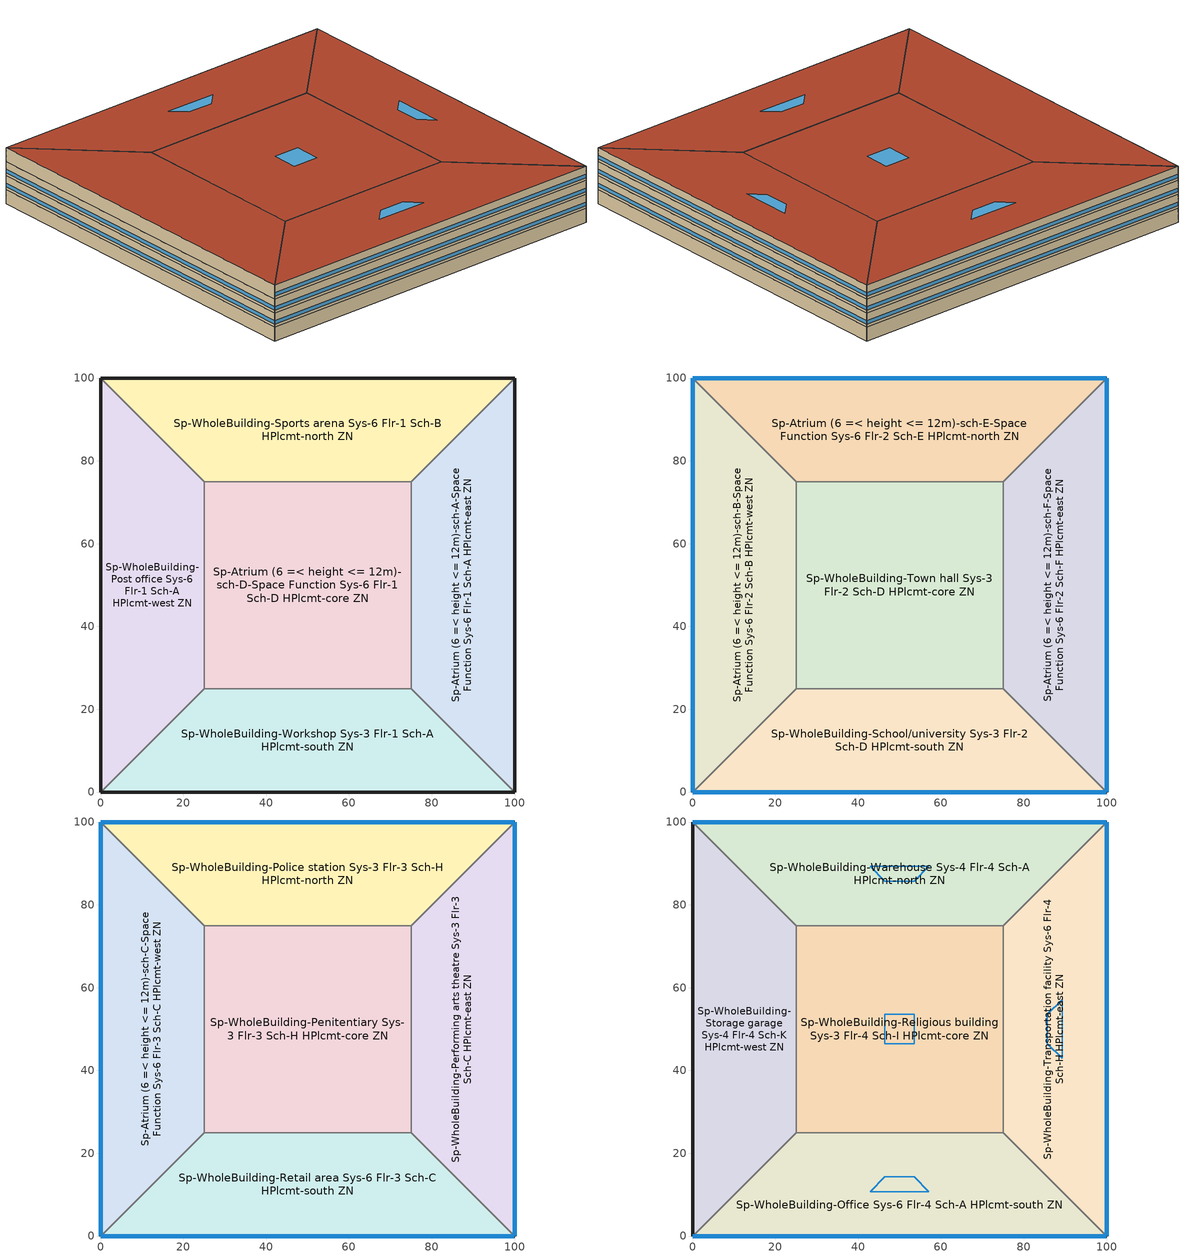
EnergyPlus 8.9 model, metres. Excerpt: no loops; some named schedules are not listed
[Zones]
Sp-Atrium (6 =< height <= 12m)-sch-A-Space Function Sys-6 Flr-1 Sch-A HPlcmt-east ZN
 floor ground (BTAP-Grnd-Floor-Mass:U-0.757): 100,100 100,0 75,25 75,75 z0
 wall ground (BTAP-Grnd-Wall-Mass:U-0.284): 100,0 100,100 z0:3.8
 wall to Sp-WholeBuilding-Workshop Sys-3 Flr-1 Sch-A HPlcmt-south ZN (BTAP-Int-Wall): 75,25 100,0 z0:3.8
 wall to Sp-Atrium (6 =< height <= 12m)-sch-D-Space Function Sys-6 Flr-1 Sch-D HPlcmt-core ZN (BTAP-Int-Wall): 75,75 75,25 z0:3.8
 wall to Sp-WholeBuilding-Sports arena Sys-6 Flr-1 Sch-B HPlcmt-north ZN (BTAP-Int-Wall): 100,100 75,75 z0:3.8
Sp-Atrium (6 =< height <= 12m)-sch-D-Space Function Sys-6 Flr-1 Sch-D HPlcmt-core ZN
 floor ground (BTAP-Grnd-Floor-Mass:U-0.757): 25,25 25,75 75,75 75,25 z0
 wall to Sp-WholeBuilding-Post office Sys-6 Flr-1 Sch-A HPlcmt-west ZN (BTAP-Int-Wall): 25,75 25,25 z0:3.8
 wall to Sp-WholeBuilding-Sports arena Sys-6 Flr-1 Sch-B HPlcmt-north ZN (BTAP-Int-Wall): 75,75 25,75 z0:3.8
 wall to Sp-WholeBuilding-Workshop Sys-3 Flr-1 Sch-A HPlcmt-south ZN (BTAP-Int-Wall): 25,25 75,25 z0:3.8
Sp-WholeBuilding-Post office Sys-6 Flr-1 Sch-A HPlcmt-west ZN
 floor ground (BTAP-Grnd-Floor-Mass:U-0.757): 0,0 0,100 25,75 25,25 z0
 wall ground (BTAP-Grnd-Wall-Mass:U-0.284): 0,100 0,0 z0:3.8
 wall to Sp-WholeBuilding-Sports arena Sys-6 Flr-1 Sch-B HPlcmt-north ZN (BTAP-Int-Wall): 25,75 0,100 z0:3.8
 wall to Sp-WholeBuilding-Workshop Sys-3 Flr-1 Sch-A HPlcmt-south ZN (BTAP-Int-Wall): 0,0 25,25 z0:3.8
Sp-WholeBuilding-Sports arena Sys-6 Flr-1 Sch-B HPlcmt-north ZN
 floor ground (BTAP-Grnd-Floor-Mass:U-0.757): 0,100 100,100 75,75 25,75 z0
 wall ground (BTAP-Grnd-Wall-Mass:U-0.284): 100,100 0,100 z0:3.8
Sp-WholeBuilding-Workshop Sys-3 Flr-1 Sch-A HPlcmt-south ZN
 floor ground (BTAP-Grnd-Floor-Mass:U-0.757): 100,0 0,0 25,25 75,25 z0
 wall ground (BTAP-Grnd-Wall-Mass:U-0.284): 0,0 100,0 z0:3.8
Sp-Atrium (6 =< height <= 12m)-sch-B-Space Function Sys-6 Flr-2 Sch-B HPlcmt-west ZN
 floor to Sp-WholeBuilding-Post office Sys-6 Flr-1 Sch-A HPlcmt-west ZN (BTAP-Int-Floor): 0,0 0,100 25,75 25,25 z3.8
 wall outside (BTAP-Ext-Wall-Mass:U-0.21): 0,100 0,0 z3.8:7.6
 wall to Sp-Atrium (6 =< height <= 12m)-sch-E-Space Function Sys-6 Flr-2 Sch-E HPlcmt-north ZN (BTAP-Int-Wall): 25,75 0,100 z3.8:7.6
 wall to Sp-WholeBuilding-Town hall Sys-3 Flr-2 Sch-D HPlcmt-core ZN (BTAP-Int-Wall): 25,25 25,75 z3.8:7.6
 wall to Sp-WholeBuilding-School/university Sys-3 Flr-2 Sch-D HPlcmt-south ZN (BTAP-Int-Wall): 0,0 25,25 z3.8:7.6
 window (BTAP-Ext-FixedWindow:U=0.190 SHGC=0.600): 0,99.97 0,0.03 z4.56:5.51
Sp-Atrium (6 =< height <= 12m)-sch-E-Space Function Sys-6 Flr-2 Sch-E HPlcmt-north ZN
 floor to Sp-WholeBuilding-Sports arena Sys-6 Flr-1 Sch-B HPlcmt-north ZN (BTAP-Int-Floor): 0,100 100,100 75,75 25,75 z3.8
 wall outside (BTAP-Ext-Wall-Mass:U-0.21): 100,100 0,100 z3.8:7.6
 wall to Sp-Atrium (6 =< height <= 12m)-sch-F-Space Function Sys-6 Flr-2 Sch-F HPlcmt-east ZN (BTAP-Int-Wall): 75,75 100,100 z3.8:7.6
 wall to Sp-WholeBuilding-Town hall Sys-3 Flr-2 Sch-D HPlcmt-core ZN (BTAP-Int-Wall): 25,75 75,75 z3.8:7.6
 window (BTAP-Ext-FixedWindow:U=0.190 SHGC=0.600): 99.97,100 0.03,100 z4.56:5.51
Sp-Atrium (6 =< height <= 12m)-sch-F-Space Function Sys-6 Flr-2 Sch-F HPlcmt-east ZN
 floor to Sp-Atrium (6 =< height <= 12m)-sch-A-Space Function Sys-6 Flr-1 Sch-A HPlcmt-east ZN (BTAP-Int-Floor): 100,100 100,0 75,25 75,75 z3.8
 wall outside (BTAP-Ext-Wall-Mass:U-0.21): 100,0 100,100 z3.8:7.6
 wall to Sp-WholeBuilding-School/university Sys-3 Flr-2 Sch-D HPlcmt-south ZN (BTAP-Int-Wall): 75,25 100,0 z3.8:7.6
 wall to Sp-WholeBuilding-Town hall Sys-3 Flr-2 Sch-D HPlcmt-core ZN (BTAP-Int-Wall): 75,75 75,25 z3.8:7.6
 window (BTAP-Ext-FixedWindow:U=0.190 SHGC=0.600): 100,0.03 100,99.97 z4.56:5.51
Sp-WholeBuilding-School/university Sys-3 Flr-2 Sch-D HPlcmt-south ZN
 floor to Sp-WholeBuilding-Workshop Sys-3 Flr-1 Sch-A HPlcmt-south ZN (BTAP-Int-Floor): 100,0 0,0 25,25 75,25 z3.8
 wall outside (BTAP-Ext-Wall-Mass:U-0.21): 0,0 100,0 z3.8:7.6
 wall to Sp-WholeBuilding-Town hall Sys-3 Flr-2 Sch-D HPlcmt-core ZN (BTAP-Int-Wall): 75,25 25,25 z3.8:7.6
 window (BTAP-Ext-FixedWindow:U=0.190 SHGC=0.600): 0.03,0 99.97,0 z4.56:5.51
Sp-WholeBuilding-Town hall Sys-3 Flr-2 Sch-D HPlcmt-core ZN
 floor to Sp-Atrium (6 =< height <= 12m)-sch-D-Space Function Sys-6 Flr-1 Sch-D HPlcmt-core ZN (BTAP-Int-Floor): 25,25 25,75 75,75 75,25 z3.8
Sp-Atrium (6 =< height <= 12m)-sch-C-Space Function Sys-6 Flr-3 Sch-C HPlcmt-west ZN
 floor to Sp-Atrium (6 =< height <= 12m)-sch-B-Space Function Sys-6 Flr-2 Sch-B HPlcmt-west ZN (BTAP-Int-Floor): 0,0 0,100 25,75 25,25 z7.6
 wall outside (BTAP-Ext-Wall-Mass:U-0.21): 0,100 0,0 z7.6:11.4
 wall to Sp-WholeBuilding-Police station Sys-3 Flr-3 Sch-H HPlcmt-north ZN (BTAP-Int-Wall): 25,75 0,100 z7.6:11.4
 wall to Sp-WholeBuilding-Penitentiary Sys-3 Flr-3 Sch-H HPlcmt-core ZN (BTAP-Int-Wall): 25,25 25,75 z7.6:11.4
 wall to Sp-WholeBuilding-Retail area Sys-6 Flr-3 Sch-C HPlcmt-south ZN (BTAP-Int-Wall): 0,0 25,25 z7.6:11.4
 window (BTAP-Ext-FixedWindow:U=0.190 SHGC=0.600): 0,99.97 0,0.03 z8.36:9.31
Sp-WholeBuilding-Penitentiary Sys-3 Flr-3 Sch-H HPlcmt-core ZN
 floor to Sp-WholeBuilding-Town hall Sys-3 Flr-2 Sch-D HPlcmt-core ZN (BTAP-Int-Floor): 25,25 25,75 75,75 75,25 z7.6
 wall to Sp-WholeBuilding-Police station Sys-3 Flr-3 Sch-H HPlcmt-north ZN (BTAP-Int-Wall): 75,75 25,75 z7.6:11.4
 wall to Sp-WholeBuilding-Performing arts theatre Sys-3 Flr-3 Sch-C HPlcmt-east ZN (BTAP-Int-Wall): 75,25 75,75 z7.6:11.4
 wall to Sp-WholeBuilding-Retail area Sys-6 Flr-3 Sch-C HPlcmt-south ZN (BTAP-Int-Wall): 25,25 75,25 z7.6:11.4
Sp-WholeBuilding-Performing arts theatre Sys-3 Flr-3 Sch-C HPlcmt-east ZN
 floor to Sp-Atrium (6 =< height <= 12m)-sch-F-Space Function Sys-6 Flr-2 Sch-F HPlcmt-east ZN (BTAP-Int-Floor): 100,100 100,0 75,25 75,75 z7.6
 wall outside (BTAP-Ext-Wall-Mass:U-0.21): 100,0 100,100 z7.6:11.4
 wall to Sp-WholeBuilding-Retail area Sys-6 Flr-3 Sch-C HPlcmt-south ZN (BTAP-Int-Wall): 75,25 100,0 z7.6:11.4
 wall to Sp-WholeBuilding-Police station Sys-3 Flr-3 Sch-H HPlcmt-north ZN (BTAP-Int-Wall): 100,100 75,75 z7.6:11.4
 window (BTAP-Ext-FixedWindow:U=0.190 SHGC=0.600): 100,0.03 100,99.97 z8.36:9.31
Sp-WholeBuilding-Police station Sys-3 Flr-3 Sch-H HPlcmt-north ZN
 floor to Sp-Atrium (6 =< height <= 12m)-sch-E-Space Function Sys-6 Flr-2 Sch-E HPlcmt-north ZN (BTAP-Int-Floor): 0,100 100,100 75,75 25,75 z7.6
 wall outside (BTAP-Ext-Wall-Mass:U-0.21): 100,100 0,100 z7.6:11.4
 window (BTAP-Ext-FixedWindow:U=0.190 SHGC=0.600): 99.97,100 0.03,100 z8.36:9.31
Sp-WholeBuilding-Retail area Sys-6 Flr-3 Sch-C HPlcmt-south ZN
 floor to Sp-WholeBuilding-School/university Sys-3 Flr-2 Sch-D HPlcmt-south ZN (BTAP-Int-Floor): 100,0 0,0 25,25 75,25 z7.6
 wall outside (BTAP-Ext-Wall-Mass:U-0.21): 0,0 100,0 z7.6:11.4
 window (BTAP-Ext-FixedWindow:U=0.190 SHGC=0.600): 0.03,0 99.97,0 z8.36:9.31
Sp-WholeBuilding-Office Sys-6 Flr-4 Sch-A HPlcmt-south ZN
 floor to Sp-WholeBuilding-Retail area Sys-6 Flr-3 Sch-C HPlcmt-south ZN (BTAP-Int-Floor): 100,0 0,0 25,25 75,25 z11.4
 wall outside (BTAP-Ext-Wall-Mass:U-0.21): 0,0 100,0 z11.4:15.2
 wall to Sp-WholeBuilding-Storage garage Sys-4 Flr-4 Sch-K HPlcmt-west ZN (BTAP-Int-Wall): 25,25 0,0 z11.4:15.2
 wall to Sp-WholeBuilding-Religious building Sys-3 Flr-4 Sch-I HPlcmt-core ZN (BTAP-Int-Wall): 75,25 25,25 z11.4:15.2
 wall to Sp-WholeBuilding-Transportation facility Sys-6 Flr-4 Sch-H HPlcmt-east ZN (BTAP-Int-Wall): 100,0 75,25 z11.4:15.2
 window (BTAP-Ext-FixedWindow:U=0.190 SHGC=0.600): 0.03,0 99.97,0 z12.16:13.11
 roof outside (BTAP-Ext-Roof-Metal:U-0.138): 75,25 25,25 0,0 100,0 z15.2
 skylight (BTAP-Ext-Skylights:U=0.190 SHGC=0.600): 53.54,14.27 46.46,14.27 42.93,10.73 57.07,10.73 z15.2
Sp-WholeBuilding-Religious building Sys-3 Flr-4 Sch-I HPlcmt-core ZN
 floor to Sp-WholeBuilding-Penitentiary Sys-3 Flr-3 Sch-H HPlcmt-core ZN (BTAP-Int-Floor): 25,25 25,75 75,75 75,25 z11.4
 wall to Sp-WholeBuilding-Storage garage Sys-4 Flr-4 Sch-K HPlcmt-west ZN (BTAP-Int-Wall): 25,75 25,25 z11.4:15.2
 wall to Sp-WholeBuilding-Warehouse Sys-4 Flr-4 Sch-A HPlcmt-north ZN (BTAP-Int-Wall): 75,75 25,75 z11.4:15.2
 wall to Sp-WholeBuilding-Transportation facility Sys-6 Flr-4 Sch-H HPlcmt-east ZN (BTAP-Int-Wall): 75,25 75,75 z11.4:15.2
 roof outside (BTAP-Ext-Roof-Metal:U-0.138): 75,25 75,75 25,75 25,25 z15.2
 skylight (BTAP-Ext-Skylights:U=0.190 SHGC=0.600): 53.54,46.46 53.54,53.54 46.46,53.54 46.46,46.46 z15.2
Sp-WholeBuilding-Storage garage Sys-4 Flr-4 Sch-K HPlcmt-west ZN
 floor to Sp-Atrium (6 =< height <= 12m)-sch-C-Space Function Sys-6 Flr-3 Sch-C HPlcmt-west ZN (BTAP-Int-Floor): 0,0 0,100 25,75 25,25 z11.4
 wall outside (BTAP-Ext-Wall-Mass:U-0.21): 0,100 0,0 z11.4:15.2
 wall to Sp-WholeBuilding-Warehouse Sys-4 Flr-4 Sch-A HPlcmt-north ZN (BTAP-Int-Wall): 25,75 0,100 z11.4:15.2
 roof outside (BTAP-Ext-Roof-Metal:U-0.138): 25,25 25,75 0,100 0,0 z15.2
Sp-WholeBuilding-Transportation facility Sys-6 Flr-4 Sch-H HPlcmt-east ZN
 floor to Sp-WholeBuilding-Performing arts theatre Sys-3 Flr-3 Sch-C HPlcmt-east ZN (BTAP-Int-Floor): 100,100 100,0 75,25 75,75 z11.4
 wall outside (BTAP-Ext-Wall-Mass:U-0.21): 100,0 100,100 z11.4:15.2
 wall to Sp-WholeBuilding-Warehouse Sys-4 Flr-4 Sch-A HPlcmt-north ZN (BTAP-Int-Wall): 100,100 75,75 z11.4:15.2
 window (BTAP-Ext-FixedWindow:U=0.190 SHGC=0.600): 100,0.03 100,99.97 z12.16:13.11
 roof outside (BTAP-Ext-Roof-Metal:U-0.138): 75,75 75,25 100,0 100,100 z15.2
 skylight (BTAP-Ext-Skylights:U=0.190 SHGC=0.600): 85.73,53.54 85.73,46.46 89.27,42.93 89.27,57.07 z15.2
Sp-WholeBuilding-Warehouse Sys-4 Flr-4 Sch-A HPlcmt-north ZN
 floor to Sp-WholeBuilding-Police station Sys-3 Flr-3 Sch-H HPlcmt-north ZN (BTAP-Int-Floor): 0,100 100,100 75,75 25,75 z11.4
 wall outside (BTAP-Ext-Wall-Mass:U-0.21): 100,100 0,100 z11.4:15.2
 window (BTAP-Ext-FixedWindow:U=0.190 SHGC=0.600): 99.97,100 0.03,100 z12.16:13.11
 roof outside (BTAP-Ext-Roof-Metal:U-0.138): 25,75 75,75 100,100 0,100 z15.2
 skylight (BTAP-Ext-Skylights:U=0.190 SHGC=0.600): 46.46,85.73 53.54,85.73 57.07,89.27 42.93,89.27 z15.2
[Building]
Building 1
[Site:Location]
Fort McMurray AP_AB_CAN: Latitude {deg}=56.653; Longitude {deg}=-111.223; Time Zone {hr}=-7; Elevation {m}=369.1
[Site:GroundTemperature:BuildingSurface]
19.527, 19.502, 19.536, 19.598, 20.002, 21.64, 22.225, 22.375, 21.449, 20.121, 19.802, 19.633
[Site:WaterMainsTemperature]
Calculation Method=Correlation; Annual Average Outdoor Air Temperature {C}=1.875; Maximum Difference In Monthly Average Outdoor Air Temperatures {deltaC}=34.4
[SizingPeriod:DesignDay] Day of Month=21; Dry-Bulb Temperature Range Modifier Type=DefaultMultipliers; Humidity Condition Type=Wetbulb; Barometric Pressure {Pa}=96969; Rain Indicator=No; Snow Indicator=No; Daylight Saving Time Indicator=No
Name | Month | Day Type | Maximum Dry-Bulb Temperature {C} | Daily Dry-Bulb Temperature Range {deltaC} | Wetbulb or DewPoint at Maximum Dry-Bulb {C} | Wind Speed {m/s} | Wind Direction {deg} | Solar Model Indicator | ASHRAE Clear Sky Optical Depth for Beam Irradiance (taub) | ASHRAE Clear Sky Optical Depth for Diffuse Irradiance (taud) | Sky Clearness
Fort McMurray AP Ann Clg .4% Condns DB=>MWB | 7 | SummerDesignDay | 28.9 | 12.4 | 17.8 | 3.7 | 250 | ASHRAETau | 0.377 | 2.403
Fort McMurray AP Ann Htg 99.6% Condns DB | 1 | WinterDesignDay | -36.2 | 0 | -36.2 | 1 | 90 | ASHRAEClearSky |  |  | 0
[Material] Thermal Absorptance=0.9
Name | Roughness | Thickness {m} | Conductivity {W/m-K} | Density {kg/m3} | Specific Heat {J/kg-K} | Solar Absorptance | Visible Absorptance
1/2IN Gypsum 1 | Smooth | 0.0127 | 0.16 | 784.9 | 830 | 0.4 | 0.4
100mm Normalweight concrete floor 1 | MediumSmooth | 0.1016 | 2.31 | 2322 | 832 | 0.7 | 0.7
1IN Stucco 1 | Smooth | 0.0253 | 0.6918 | 1858 | 837 | 0.7 | 0.92
6 in. Normalweight Concrete Floor 1; 6 in. Normalweight Concrete Floor 2 | MediumRough | 0.1524 | 2.31 | 2322 | 832 | 0.7 | 0.7
8IN CONCRETE HW RefBldg 1 | Rough | 0.2032 | 1.311 | 2240 | 836.8 | 0.7 | 0.7
G01 13mm gypsum board 1 | Smooth | 0.0127 | 0.16 | 800 | 1090 | 0.7 | 0.5
Metal Roof Surface 1 | Smooth | 0.0008 | 45.28 | 7824 | 500 | 0.7 | 0.7
[Material:NoMass] Roughness=Smooth; Thermal Absorptance=0.9; Solar Absorptance=0.7
Name | Thermal Resistance {m2-K/W} | Visible Absorptance
Typical Carpet Pad | 0.21648 | 0.8
Typical Carpet Pad 2 | 1.25503 | 0.8
Typical Carpet Pad 3 | 3.45515 | 0.8
Typical Insulation 2 | 4.49096 | 0.7
Typical Insulation 3 | 7.24636 | 0.7
[WindowMaterial:SimpleGlazingSystem]
SimpleGlazing:U=0.190 SHGC=0.600: U-Factor {W/m2-K}=1.9; Solar Heat Gain Coefficient=0.6; Visible Transmittance=0.21
[Construction]
BTAP-Ext-FixedWindow:U=0.190 SHGC=0.600; BTAP-Ext-Skylights:U=0.190 SHGC=0.600: SimpleGlazing:U=0.190 SHGC=0.600
BTAP-Ext-Roof-Metal:U-0.138: Metal Roof Surface 1, Typical Insulation 3
BTAP-Ext-Wall-Mass:U-0.21: 1IN Stucco 1, 8IN CONCRETE HW RefBldg 1, Typical Insulation 2, 1/2IN Gypsum 1
BTAP-Grnd-Floor-Mass:U-0.757: 6 in. Normalweight Concrete Floor 1, Typical Carpet Pad 2
BTAP-Grnd-Wall-Mass:U-0.284: 6 in. Normalweight Concrete Floor 2, Typical Carpet Pad 3
BTAP-Int-Floor: 100mm Normalweight concrete floor 1, Typical Carpet Pad
BTAP-Int-Wall: G01 13mm gypsum board 1, G01 13mm gypsum board 1
[Zone]
Sp-Atrium (6 =< height <= 12m)-sch-A-Space Function Sys-6 Flr-1 Sch-A HPlcmt-east ZN; Sp-Atrium (6 =< height <= 12m)-sch-B-Space Function Sys-6 Flr-2 Sch-B HPlcmt-west ZN; Sp-Atrium (6 =< height <= 12m)-sch-C-Space Function Sys-6 Flr-3 Sch-C HPlcmt-west ZN; Sp-Atrium (6 =< height <= 12m)-sch-D-Space Function Sys-6 Flr-1 Sch-D HPlcmt-core ZN; Sp-Atrium (6 =< height <= 12m)-sch-E-Space Function Sys-6 Flr-2 Sch-E HPlcmt-north ZN; Sp-Atrium (6 =< height <= 12m)-sch-F-Space Function Sys-6 Flr-2 Sch-F HPlcmt-east ZN; Sp-WholeBuilding-Office Sys-6 Flr-4 Sch-A HPlcmt-south ZN; Sp-WholeBuilding-Penitentiary Sys-3 Flr-3 Sch-H HPlcmt-core ZN; Sp-WholeBuilding-Performing arts theatre Sys-3 Flr-3 Sch-C HPlcmt-east ZN; Sp-WholeBuilding-Police station Sys-3 Flr-3 Sch-H HPlcmt-north ZN; Sp-WholeBuilding-Post office Sys-6 Flr-1 Sch-A HPlcmt-west ZN; Sp-WholeBuilding-Religious building Sys-3 Flr-4 Sch-I HPlcmt-core ZN; Sp-WholeBuilding-Retail area Sys-6 Flr-3 Sch-C HPlcmt-south ZN; Sp-WholeBuilding-School/university Sys-3 Flr-2 Sch-D HPlcmt-south ZN; Sp-WholeBuilding-Sports arena Sys-6 Flr-1 Sch-B HPlcmt-north ZN; Sp-WholeBuilding-Storage garage Sys-4 Flr-4 Sch-K HPlcmt-west ZN; Sp-WholeBuilding-Town hall Sys-3 Flr-2 Sch-D HPlcmt-core ZN; Sp-WholeBuilding-Transportation facility Sys-6 Flr-4 Sch-H HPlcmt-east ZN; Sp-WholeBuilding-Warehouse Sys-4 Flr-4 Sch-A HPlcmt-north ZN; Sp-WholeBuilding-Workshop Sys-3 Flr-1 Sch-A HPlcmt-south ZN
[ZoneInfiltration:DesignFlowRate] Schedule=Always On Discrete; Design Flow Rate Calculation Method=Flow/ExteriorArea; Flow per Exterior Surface Area {m3/s-m2}=0.00025; Constant Term Coefficient=0; Temperature Term Coefficient=0; Velocity Term Coefficient=0.224; Velocity Squared Term Coefficient=0
Name | Zone or ZoneList
Atrium (6 =< height <= 12m)-sch-B-Space Function Infiltration | Sp-Atrium (6 =< height <= 12m)-sch-B-Space Function Sys-6 Flr-2 Sch-B HPlcmt-west ZN
Atrium (6 =< height <= 12m)-sch-C-Space Function Infiltration | Sp-Atrium (6 =< height <= 12m)-sch-C-Space Function Sys-6 Flr-3 Sch-C HPlcmt-west ZN
Atrium (6 =< height <= 12m)-sch-E-Space Function Infiltration | Sp-Atrium (6 =< height <= 12m)-sch-E-Space Function Sys-6 Flr-2 Sch-E HPlcmt-north ZN
Atrium (6 =< height <= 12m)-sch-F-Space Function Infiltration | Sp-Atrium (6 =< height <= 12m)-sch-F-Space Function Sys-6 Flr-2 Sch-F HPlcmt-east ZN
WholeBuilding-Office Infiltration | Sp-WholeBuilding-Office Sys-6 Flr-4 Sch-A HPlcmt-south ZN
WholeBuilding-Performing arts theatre Infiltration | Sp-WholeBuilding-Performing arts theatre Sys-3 Flr-3 Sch-C HPlcmt-east ZN
WholeBuilding-Police station Infiltration | Sp-WholeBuilding-Police station Sys-3 Flr-3 Sch-H HPlcmt-north ZN
WholeBuilding-Religious building Infiltration | Sp-WholeBuilding-Religious building Sys-3 Flr-4 Sch-I HPlcmt-core ZN
WholeBuilding-Retail area Infiltration | Sp-WholeBuilding-Retail area Sys-6 Flr-3 Sch-C HPlcmt-south ZN
WholeBuilding-School/university Infiltration | Sp-WholeBuilding-School/university Sys-3 Flr-2 Sch-D HPlcmt-south ZN
WholeBuilding-Storage garage Infiltration | Sp-WholeBuilding-Storage garage Sys-4 Flr-4 Sch-K HPlcmt-west ZN
WholeBuilding-Transportation facility Infiltration | Sp-WholeBuilding-Transportation facility Sys-6 Flr-4 Sch-H HPlcmt-east ZN
WholeBuilding-Warehouse Infiltration | Sp-WholeBuilding-Warehouse Sys-4 Flr-4 Sch-A HPlcmt-north ZN
[AvailabilityManager:NightCycle] Applicability Schedule=Always On Discrete; Control Type=CycleOnAny; Thermostat Tolerance {deltaC}=1; Cycling Run Time Control Type=FixedRunTime; Cycling Run Time {s}=3600
Name | Fan Schedule
Availability Manager Night Cycle 1 | Sys_3_PSZ Sp-WholeBuilding-Penitentiary Sys-3 Flr-3 Sch-H HPlcmt-core ZN Occ Sch
Availability Manager Night Cycle 2 | Sys_3_PSZ Sp-WholeBuilding-Performing arts theatre Sys-3 Flr-3 Sch-C HPlcmt-east ZN Occ Sch
Availability Manager Night Cycle 3 | Sys_3_PSZ Sp-WholeBuilding-Police station Sys-3 Flr-3 Sch-H HPlcmt-north ZN Occ Sch
Availability Manager Night Cycle 4 | Sys_3_PSZ Sp-WholeBuilding-Religious building Sys-3 Flr-4 Sch-I HPlcmt-core ZN Occ Sch
Availability Manager Night Cycle 5 | Sys_3_PSZ Sp-WholeBuilding-School/university Sys-3 Flr-2 Sch-D HPlcmt-south ZN Occ Sch
Availability Manager Night Cycle 6 | Sys_3_PSZ Sp-WholeBuilding-Town hall Sys-3 Flr-2 Sch-D HPlcmt-core ZN Occ Sch
Availability Manager Night Cycle 7 | Sys_3_PSZ Sp-WholeBuilding-Workshop Sys-3 Flr-1 Sch-A HPlcmt-south ZN Occ Sch
Availability Manager Night Cycle 8 | Sys_4_PSZ_Sp-WholeBuilding-Storage garage Sys-4 Flr-4 Sch-K HPlcmt-west ZN Occ Sch
Availability Manager Night Cycle 9 | Sys_4_PSZ_Sp-WholeBuilding-Warehouse Sys-4 Flr-4 Sch-A HPlcmt-north ZN Occ Sch
Availability Manager Night Cycle 10 | Sys_6_VAV with Reheat Occ Sch
Availability Manager Night Cycle 11 | Sys_6_VAV with Reheat 1 Occ Sch
Availability Manager Night Cycle 12 | Sys_6_VAV with Reheat 2 Occ Sch
Availability Manager Night Cycle 13 | Sys_6_VAV with Reheat 3 Occ Sch
[AvailabilityManager:Scheduled] Schedule=Always On Discrete
Air Loop HVAC Outdoor Air System 6 Availability Manager; Air Loop HVAC Outdoor Air System 4 Availability Manager; Air Loop HVAC Outdoor Air System 5 Availability Manager; Air Loop HVAC Outdoor Air System 7 Availability Manager; Air Loop HVAC Outdoor Air System 2 Availability Manager; Air Loop HVAC Outdoor Air System 3 Availability Manager; Air Loop HVAC Outdoor Air System 1 Availability Manager; Air Loop HVAC Outdoor Air System 9 Availability Manager; Air Loop HVAC Outdoor Air System 8 Availability Manager; Air Loop HVAC Outdoor Air System 10 Availability Manager; Air Loop HVAC Outdoor Air System 11 Availability Manager; Air Loop HVAC Outdoor Air System 12 Availability Manager; Air Loop HVAC Outdoor Air System 13 Availability Manager
[Schedule:Day:Interval]
Sys_6_VAV with Reheat Occ Sch Sunday: No, 19:00, 0, 21:00, 1, 24:00, 0
Sys_6_VAV with Reheat Occ Sch Monday; Sys_6_VAV with Reheat Occ Sch Tuesday; Sys_6_VAV with Reheat Occ Sch Wednesday; Sys_6_VAV with Reheat Occ Sch Thursday; Sys_6_VAV with Reheat Occ Sch Friday: No, 08:00, 0, 23:00, 1, 24:00, 0
Sys_6_VAV with Reheat Occ Sch Saturday: No, 12:00, 0, 14:00, 1, 18:00, 0, 24:00, 1
Sys_6_VAV with Reheat Occ Sch Default; Sys_6_VAV with Reheat Occ Sch Summer Design Day; Sys_6_VAV with Reheat Occ Sch Winter Design Day; Sys_6_VAV with Reheat 1 Occ Sch Monday; Sys_6_VAV with Reheat 1 Occ Sch Tuesday; Sys_6_VAV with Reheat 1 Occ Sch Wednesday; Sys_6_VAV with Reheat 1 Occ Sch Thursday; Sys_6_VAV with Reheat 1 Occ Sch Friday; Sys_6_VAV with Reheat 1 Occ Sch Default; Sys_6_VAV with Reheat 1 Occ Sch Summer Design Day; Sys_6_VAV with Reheat 1 Occ Sch Winter Design Day; Sys_3_PSZ Sp-WholeBuilding-Penitentiary Sys-3 Flr-3 Sch-H HPlcmt-core ZN Occ Sch Sunday; Sys_3_PSZ Sp-WholeBuilding-Penitentiary Sys-3 Flr-3 Sch-H HPlcmt-core ZN Occ Sch Monday; Sys_3_PSZ Sp-WholeBuilding-Penitentiary Sys-3 Flr-3 Sch-H HPlcmt-core ZN Occ Sch Tuesday; Sys_3_PSZ Sp-WholeBuilding-Penitentiary Sys-3 Flr-3 Sch-H HPlcmt-core ZN Occ Sch Wednesday; Sys_3_PSZ Sp-WholeBuilding-Penitentiary Sys-3 Flr-3 Sch-H HPlcmt-core ZN Occ Sch Thursday; Sys_3_PSZ Sp-WholeBuilding-Penitentiary Sys-3 Flr-3 Sch-H HPlcmt-core ZN Occ Sch Friday; Sys_3_PSZ Sp-WholeBuilding-Penitentiary Sys-3 Flr-3 Sch-H HPlcmt-core ZN Occ Sch Saturday; Sys_3_PSZ Sp-WholeBuilding-Penitentiary Sys-3 Flr-3 Sch-H HPlcmt-core ZN Occ Sch Default; Sys_3_PSZ Sp-WholeBuilding-Penitentiary Sys-3 Flr-3 Sch-H HPlcmt-core ZN Occ Sch Summer Design Day; Sys_3_PSZ Sp-WholeBuilding-Penitentiary Sys-3 Flr-3 Sch-H HPlcmt-core ZN Occ Sch Winter Design Day; Sys_3_PSZ Sp-WholeBuilding-Performing arts theatre Sys-3 Flr-3 Sch-C HPlcmt-east ZN Occ Sch Default; Sys_3_PSZ Sp-WholeBuilding-Performing arts theatre Sys-3 Flr-3 Sch-C HPlcmt-east ZN Occ Sch Summer Design Day; Sys_3_PSZ Sp-WholeBuilding-Performing arts theatre Sys-3 Flr-3 Sch-C HPlcmt-east ZN Occ Sch Winter Design Day; Sys_3_PSZ Sp-WholeBuilding-Police station Sys-3 Flr-3 Sch-H HPlcmt-north ZN Occ Sch Sunday; Sys_3_PSZ Sp-WholeBuilding-Police station Sys-3 Flr-3 Sch-H HPlcmt-north ZN Occ Sch Monday; Sys_3_PSZ Sp-WholeBuilding-Police station Sys-3 Flr-3 Sch-H HPlcmt-north ZN Occ Sch Tuesday; Sys_3_PSZ Sp-WholeBuilding-Police station Sys-3 Flr-3 Sch-H HPlcmt-north ZN Occ Sch Wednesday; Sys_3_PSZ Sp-WholeBuilding-Police station Sys-3 Flr-3 Sch-H HPlcmt-north ZN Occ Sch Thursday; Sys_3_PSZ Sp-WholeBuilding-Police station Sys-3 Flr-3 Sch-H HPlcmt-north ZN Occ Sch Friday; Sys_3_PSZ Sp-WholeBuilding-Police station Sys-3 Flr-3 Sch-H HPlcmt-north ZN Occ Sch Saturday; Sys_3_PSZ Sp-WholeBuilding-Police station Sys-3 Flr-3 Sch-H HPlcmt-north ZN Occ Sch Default; Sys_3_PSZ Sp-WholeBuilding-Police station Sys-3 Flr-3 Sch-H HPlcmt-north ZN Occ Sch Summer Design Day; Sys_3_PSZ Sp-WholeBuilding-Police station Sys-3 Flr-3 Sch-H HPlcmt-north ZN Occ Sch Winter Design Day; Sys_3_PSZ Sp-WholeBuilding-Religious building Sys-3 Flr-4 Sch-I HPlcmt-core ZN Occ Sch Default; Sys_3_PSZ Sp-WholeBuilding-Religious building Sys-3 Flr-4 Sch-I HPlcmt-core ZN Occ Sch Summer Design Day; Sys_3_PSZ Sp-WholeBuilding-Religious building Sys-3 Flr-4 Sch-I HPlcmt-core ZN Occ Sch Winter Design Day; Sys_3_PSZ Sp-WholeBuilding-School/university Sys-3 Flr-2 Sch-D HPlcmt-south ZN Occ Sch Default; Sys_3_PSZ Sp-WholeBuilding-School/university Sys-3 Flr-2 Sch-D HPlcmt-south ZN Occ Sch Summer Design Day; Sys_3_PSZ Sp-WholeBuilding-School/university Sys-3 Flr-2 Sch-D HPlcmt-south ZN Occ Sch Winter Design Day; Sys_4_PSZ_Sp-WholeBuilding-Storage garage Sys-4 Flr-4 Sch-K HPlcmt-west ZN Occ Sch Default; Sys_4_PSZ_Sp-WholeBuilding-Storage garage Sys-4 Flr-4 Sch-K HPlcmt-west ZN Occ Sch Summer Design Day; Sys_4_PSZ_Sp-WholeBuilding-Storage garage Sys-4 Flr-4 Sch-K HPlcmt-west ZN Occ Sch Winter Design Day; Sys_3_PSZ Sp-WholeBuilding-Town hall Sys-3 Flr-2 Sch-D HPlcmt-core ZN Occ Sch Default; Sys_3_PSZ Sp-WholeBuilding-Town hall Sys-3 Flr-2 Sch-D HPlcmt-core ZN Occ Sch Summer Design Day; Sys_3_PSZ Sp-WholeBuilding-Town hall Sys-3 Flr-2 Sch-D HPlcmt-core ZN Occ Sch Winter Design Day; Sys_4_PSZ_Sp-WholeBuilding-Warehouse Sys-4 Flr-4 Sch-A HPlcmt-north ZN Occ Sch Default; Sys_4_PSZ_Sp-WholeBuilding-Warehouse Sys-4 Flr-4 Sch-A HPlcmt-north ZN Occ Sch Summer Design Day; Sys_4_PSZ_Sp-WholeBuilding-Warehouse Sys-4 Flr-4 Sch-A HPlcmt-north ZN Occ Sch Winter Design Day; Sys_3_PSZ Sp-WholeBuilding-Workshop Sys-3 Flr-1 Sch-A HPlcmt-south ZN Occ Sch Default; Sys_3_PSZ Sp-WholeBuilding-Workshop Sys-3 Flr-1 Sch-A HPlcmt-south ZN Occ Sch Summer Design Day; Sys_3_PSZ Sp-WholeBuilding-Workshop Sys-3 Flr-1 Sch-A HPlcmt-south ZN Occ Sch Winter Design Day: No, 24:00, 1
Sys_6_VAV with Reheat 1 Occ Sch Sunday: No, 08:00, 1, 11:00, 0, 15:00, 1, 17:00, 0, 24:00, 1
Sys_6_VAV with Reheat 1 Occ Sch Saturday: No, 08:00, 1, 09:00, 0, 15:00, 1, 16:00, 0, 24:00, 1
Sys_6_VAV with Reheat 2 Occ Sch Sunday; Sys_3_PSZ Sp-WholeBuilding-Performing arts theatre Sys-3 Flr-3 Sch-C HPlcmt-east ZN Occ Sch Sunday: No, 09:00, 0, 19:00, 1, 24:00, 0
Sys_6_VAV with Reheat 2 Occ Sch Monday; Sys_6_VAV with Reheat 2 Occ Sch Tuesday; Sys_6_VAV with Reheat 2 Occ Sch Wednesday; Sys_6_VAV with Reheat 2 Occ Sch Thursday; Sys_6_VAV with Reheat 2 Occ Sch Friday; Sys_6_VAV with Reheat 2 Occ Sch Saturday; Sys_3_PSZ Sp-WholeBuilding-Performing arts theatre Sys-3 Flr-3 Sch-C HPlcmt-east ZN Occ Sch Monday; Sys_3_PSZ Sp-WholeBuilding-Performing arts theatre Sys-3 Flr-3 Sch-C HPlcmt-east ZN Occ Sch Tuesday; Sys_3_PSZ Sp-WholeBuilding-Performing arts theatre Sys-3 Flr-3 Sch-C HPlcmt-east ZN Occ Sch Wednesday; Sys_3_PSZ Sp-WholeBuilding-Performing arts theatre Sys-3 Flr-3 Sch-C HPlcmt-east ZN Occ Sch Thursday; Sys_3_PSZ Sp-WholeBuilding-Performing arts theatre Sys-3 Flr-3 Sch-C HPlcmt-east ZN Occ Sch Friday; Sys_3_PSZ Sp-WholeBuilding-Performing arts theatre Sys-3 Flr-3 Sch-C HPlcmt-east ZN Occ Sch Saturday: No, 09:00, 0, 21:00, 1, 24:00, 0
Sys_3_PSZ Sp-WholeBuilding-Religious building Sys-3 Flr-4 Sch-I HPlcmt-core ZN Occ Sch Sunday: No, 08:00, 0, 14:00, 1, 24:00, 0
Sys_3_PSZ Sp-WholeBuilding-Religious building Sys-3 Flr-4 Sch-I HPlcmt-core ZN Occ Sch Monday; Sys_3_PSZ Sp-WholeBuilding-Religious building Sys-3 Flr-4 Sch-I HPlcmt-core ZN Occ Sch Tuesday; Sys_3_PSZ Sp-WholeBuilding-Religious building Sys-3 Flr-4 Sch-I HPlcmt-core ZN Occ Sch Wednesday; Sys_3_PSZ Sp-WholeBuilding-Religious building Sys-3 Flr-4 Sch-I HPlcmt-core ZN Occ Sch Thursday; Sys_3_PSZ Sp-WholeBuilding-Religious building Sys-3 Flr-4 Sch-I HPlcmt-core ZN Occ Sch Friday: No, 18:00, 0, 24:00, 1
Sys_3_PSZ Sp-WholeBuilding-Religious building Sys-3 Flr-4 Sch-I HPlcmt-core ZN Occ Sch Saturday: No, 13:00, 0, 24:00, 1
Sys_3_PSZ Sp-WholeBuilding-School/university Sys-3 Flr-2 Sch-D HPlcmt-south ZN Occ Sch Sunday; Sys_3_PSZ Sp-WholeBuilding-School/university Sys-3 Flr-2 Sch-D HPlcmt-south ZN Occ Sch Saturday; Sys_3_PSZ Sp-WholeBuilding-Town hall Sys-3 Flr-2 Sch-D HPlcmt-core ZN Occ Sch Sunday; Sys_3_PSZ Sp-WholeBuilding-Town hall Sys-3 Flr-2 Sch-D HPlcmt-core ZN Occ Sch Saturday; Sys_4_PSZ_Sp-WholeBuilding-Warehouse Sys-4 Flr-4 Sch-A HPlcmt-north ZN Occ Sch Sunday; Sys_4_PSZ_Sp-WholeBuilding-Warehouse Sys-4 Flr-4 Sch-A HPlcmt-north ZN Occ Sch Saturday; Sys_3_PSZ Sp-WholeBuilding-Workshop Sys-3 Flr-1 Sch-A HPlcmt-south ZN Occ Sch Sunday; Sys_3_PSZ Sp-WholeBuilding-Workshop Sys-3 Flr-1 Sch-A HPlcmt-south ZN Occ Sch Saturday: No, 24:00, 0
Sys_3_PSZ Sp-WholeBuilding-School/university Sys-3 Flr-2 Sch-D HPlcmt-south ZN Occ Sch Monday; Sys_3_PSZ Sp-WholeBuilding-School/university Sys-3 Flr-2 Sch-D HPlcmt-south ZN Occ Sch Tuesday; Sys_3_PSZ Sp-WholeBuilding-School/university Sys-3 Flr-2 Sch-D HPlcmt-south ZN Occ Sch Wednesday; Sys_3_PSZ Sp-WholeBuilding-School/university Sys-3 Flr-2 Sch-D HPlcmt-south ZN Occ Sch Thursday; Sys_3_PSZ Sp-WholeBuilding-School/university Sys-3 Flr-2 Sch-D HPlcmt-south ZN Occ Sch Friday; Sys_3_PSZ Sp-WholeBuilding-Town hall Sys-3 Flr-2 Sch-D HPlcmt-core ZN Occ Sch Monday; Sys_3_PSZ Sp-WholeBuilding-Town hall Sys-3 Flr-2 Sch-D HPlcmt-core ZN Occ Sch Tuesday; Sys_3_PSZ Sp-WholeBuilding-Town hall Sys-3 Flr-2 Sch-D HPlcmt-core ZN Occ Sch Wednesday; Sys_3_PSZ Sp-WholeBuilding-Town hall Sys-3 Flr-2 Sch-D HPlcmt-core ZN Occ Sch Thursday; Sys_3_PSZ Sp-WholeBuilding-Town hall Sys-3 Flr-2 Sch-D HPlcmt-core ZN Occ Sch Friday: No, 09:00, 0, 18:00, 1, 19:00, 0, 22:00, 1, 24:00, 0
Sys_4_PSZ_Sp-WholeBuilding-Storage garage Sys-4 Flr-4 Sch-K HPlcmt-west ZN Occ Sch Sunday; Sys_4_PSZ_Sp-WholeBuilding-Storage garage Sys-4 Flr-4 Sch-K HPlcmt-west ZN Occ Sch Monday; Sys_4_PSZ_Sp-WholeBuilding-Storage garage Sys-4 Flr-4 Sch-K HPlcmt-west ZN Occ Sch Tuesday; Sys_4_PSZ_Sp-WholeBuilding-Storage garage Sys-4 Flr-4 Sch-K HPlcmt-west ZN Occ Sch Wednesday; Sys_4_PSZ_Sp-WholeBuilding-Storage garage Sys-4 Flr-4 Sch-K HPlcmt-west ZN Occ Sch Thursday; Sys_4_PSZ_Sp-WholeBuilding-Storage garage Sys-4 Flr-4 Sch-K HPlcmt-west ZN Occ Sch Friday; Sys_4_PSZ_Sp-WholeBuilding-Storage garage Sys-4 Flr-4 Sch-K HPlcmt-west ZN Occ Sch Saturday: No, 06:00, 0, 20:00, 1, 24:00, 0
Sys_4_PSZ_Sp-WholeBuilding-Warehouse Sys-4 Flr-4 Sch-A HPlcmt-north ZN Occ Sch Monday; Sys_4_PSZ_Sp-WholeBuilding-Warehouse Sys-4 Flr-4 Sch-A HPlcmt-north ZN Occ Sch Tuesday; Sys_4_PSZ_Sp-WholeBuilding-Warehouse Sys-4 Flr-4 Sch-A HPlcmt-north ZN Occ Sch Wednesday; Sys_4_PSZ_Sp-WholeBuilding-Warehouse Sys-4 Flr-4 Sch-A HPlcmt-north ZN Occ Sch Thursday; Sys_4_PSZ_Sp-WholeBuilding-Warehouse Sys-4 Flr-4 Sch-A HPlcmt-north ZN Occ Sch Friday; Sys_3_PSZ Sp-WholeBuilding-Workshop Sys-3 Flr-1 Sch-A HPlcmt-south ZN Occ Sch Monday; Sys_3_PSZ Sp-WholeBuilding-Workshop Sys-3 Flr-1 Sch-A HPlcmt-south ZN Occ Sch Tuesday; Sys_3_PSZ Sp-WholeBuilding-Workshop Sys-3 Flr-1 Sch-A HPlcmt-south ZN Occ Sch Wednesday; Sys_3_PSZ Sp-WholeBuilding-Workshop Sys-3 Flr-1 Sch-A HPlcmt-south ZN Occ Sch Thursday; Sys_3_PSZ Sp-WholeBuilding-Workshop Sys-3 Flr-1 Sch-A HPlcmt-south ZN Occ Sch Friday: No, 08:00, 0, 19:00, 1, 24:00, 0
[Schedule:Week:Daily]
Sys_6_VAV with Reheat Occ Sch Week Rule - Jan1-Dec31: Sys_6_VAV with Reheat Occ Sch Sunday, Sys_6_VAV with Reheat Occ Sch Monday, Sys_6_VAV with Reheat Occ Sch Tuesday, Sys_6_VAV with Reheat Occ Sch Wednesday, Sys_6_VAV with Reheat Occ Sch Thursday, Sys_6_VAV with Reheat Occ Sch Friday, Sys_6_VAV with Reheat Occ Sch Saturday, Sys_6_VAV with Reheat Occ Sch Default, Sys_6_VAV with Reheat Occ Sch Summer Design Day, Sys_6_VAV with Reheat Occ Sch Winter Design Day, Sys_6_VAV with Reheat Occ Sch Default, Sys_6_VAV with Reheat Occ Sch Default
Sys_6_VAV with Reheat 1 Occ Sch Week Rule - Jan1-Dec31: Sys_6_VAV with Reheat 1 Occ Sch Sunday, Sys_6_VAV with Reheat 1 Occ Sch Monday, Sys_6_VAV with Reheat 1 Occ Sch Tuesday, Sys_6_VAV with Reheat 1 Occ Sch Wednesday, Sys_6_VAV with Reheat 1 Occ Sch Thursday, Sys_6_VAV with Reheat 1 Occ Sch Friday, Sys_6_VAV with Reheat 1 Occ Sch Saturday, Sys_6_VAV with Reheat 1 Occ Sch Default, Sys_6_VAV with Reheat 1 Occ Sch Summer Design Day, Sys_6_VAV with Reheat 1 Occ Sch Winter Design Day, Sys_6_VAV with Reheat 1 Occ Sch Default, Sys_6_VAV with Reheat 1 Occ Sch Default
Sys_6_VAV with Reheat 2 Occ Sch Week Rule - Jan1-Dec31: Sys_6_VAV with Reheat 2 Occ Sch Sunday, Sys_6_VAV with Reheat 2 Occ Sch Monday, Sys_6_VAV with Reheat 2 Occ Sch Tuesday, Sys_6_VAV with Reheat 2 Occ Sch Wednesday, Sys_6_VAV with Reheat 2 Occ Sch Thursday, Sys_6_VAV with Reheat 2 Occ Sch Friday, Sys_6_VAV with Reheat 2 Occ Sch Saturday, Sys_6_VAV with Reheat 2 Occ Sch Default, Sys_6_VAV with Reheat 2 Occ Sch Summer Design Day, Sys_6_VAV with Reheat 2 Occ Sch Winter Design Day, Sys_6_VAV with Reheat 2 Occ Sch Default, Sys_6_VAV with Reheat 2 Occ Sch Default
Sys_6_VAV with Reheat 3 Occ Sch Week Rule - Jan1-Dec31: Sys_6_VAV with Reheat 3 Occ Sch Sunday, Sys_6_VAV with Reheat 3 Occ Sch Monday, Sys_6_VAV with Reheat 3 Occ Sch Tuesday, Sys_6_VAV with Reheat 3 Occ Sch Wednesday, Sys_6_VAV with Reheat 3 Occ Sch Thursday, Sys_6_VAV with Reheat 3 Occ Sch Friday, Sys_6_VAV with Reheat 3 Occ Sch Saturday, Sys_6_VAV with Reheat 3 Occ Sch Default, Sys_6_VAV with Reheat 3 Occ Sch Summer Design Day, Sys_6_VAV with Reheat 3 Occ Sch Winter Design Day, Sys_6_VAV with Reheat 3 Occ Sch Default, Sys_6_VAV with Reheat 3 Occ Sch Default
Sys_3_PSZ Sp-WholeBuilding-Penitentiary Sys-3 Flr-3 Sch-H HPlcmt-core ZN Occ Sch Week Rule - Jan1-Dec31: Sys_3_PSZ Sp-WholeBuilding-Penitentiary Sys-3 Flr-3 Sch-H HPlcmt-core ZN Occ Sch Sunday, Sys_3_PSZ Sp-WholeBuilding-Penitentiary Sys-3 Flr-3 Sch-H HPlcmt-core ZN Occ Sch Monday, Sys_3_PSZ Sp-WholeBuilding-Penitentiary Sys-3 Flr-3 Sch-H HPlcmt-core ZN Occ Sch Tuesday, Sys_3_PSZ Sp-WholeBuilding-Penitentiary Sys-3 Flr-3 Sch-H HPlcmt-core ZN Occ Sch Wednesday, Sys_3_PSZ Sp-WholeBuilding-Penitentiary Sys-3 Flr-3 Sch-H HPlcmt-core ZN Occ Sch Thursday, Sys_3_PSZ Sp-WholeBuilding-Penitentiary Sys-3 Flr-3 Sch-H HPlcmt-core ZN Occ Sch Friday, Sys_3_PSZ Sp-WholeBuilding-Penitentiary Sys-3 Flr-3 Sch-H HPlcmt-core ZN Occ Sch Saturday, Sys_3_PSZ Sp-WholeBuilding-Penitentiary Sys-3 Flr-3 Sch-H HPlcmt-core ZN Occ Sch Default, Sys_3_PSZ Sp-WholeBuilding-Penitentiary Sys-3 Flr-3 Sch-H HPlcmt-core ZN Occ Sch Summer Design Day, Sys_3_PSZ Sp-WholeBuilding-Penitentiary Sys-3 Flr-3 Sch-H HPlcmt-core ZN Occ Sch Winter Design Day, Sys_3_PSZ Sp-WholeBuilding-Penitentiary Sys-3 Flr-3 Sch-H HPlcmt-core ZN Occ Sch Default, Sys_3_PSZ Sp-WholeBuilding-Penitentiary Sys-3 Flr-3 Sch-H HPlcmt-core ZN Occ Sch Default
Sys_3_PSZ Sp-WholeBuilding-Performing arts theatre Sys-3 Flr-3 Sch-C HPlcmt-east ZN Occ Sch Week Rule - Jan1-Dec31: Sys_3_PSZ Sp-WholeBuilding-Performing arts theatre Sys-3 Flr-3 Sch-C HPlcmt-east ZN Occ Sch Sunday, Sys_3_PSZ Sp-WholeBuilding-Performing arts theatre Sys-3 Flr-3 Sch-C HPlcmt-east ZN Occ Sch Monday, Sys_3_PSZ Sp-WholeBuilding-Performing arts theatre Sys-3 Flr-3 Sch-C HPlcmt-east ZN Occ Sch Tuesday, Sys_3_PSZ Sp-WholeBuilding-Performing arts theatre Sys-3 Flr-3 Sch-C HPlcmt-east ZN Occ Sch Wednesday, Sys_3_PSZ Sp-WholeBuilding-Performing arts theatre Sys-3 Flr-3 Sch-C HPlcmt-east ZN Occ Sch Thursday, Sys_3_PSZ Sp-WholeBuilding-Performing arts theatre Sys-3 Flr-3 Sch-C HPlcmt-east ZN Occ Sch Friday, Sys_3_PSZ Sp-WholeBuilding-Performing arts theatre Sys-3 Flr-3 Sch-C HPlcmt-east ZN Occ Sch Saturday, Sys_3_PSZ Sp-WholeBuilding-Performing arts theatre Sys-3 Flr-3 Sch-C HPlcmt-east ZN Occ Sch Default, Sys_3_PSZ Sp-WholeBuilding-Performing arts theatre Sys-3 Flr-3 Sch-C HPlcmt-east ZN Occ Sch Summer Design Day, Sys_3_PSZ Sp-WholeBuilding-Performing arts theatre Sys-3 Flr-3 Sch-C HPlcmt-east ZN Occ Sch Winter Design Day, Sys_3_PSZ Sp-WholeBuilding-Performing arts theatre Sys-3 Flr-3 Sch-C HPlcmt-east ZN Occ Sch Default, Sys_3_PSZ Sp-WholeBuilding-Performing arts theatre Sys-3 Flr-3 Sch-C HPlcmt-east ZN Occ Sch Default
Sys_3_PSZ Sp-WholeBuilding-Police station Sys-3 Flr-3 Sch-H HPlcmt-north ZN Occ Sch Week Rule - Jan1-Dec31: Sys_3_PSZ Sp-WholeBuilding-Police station Sys-3 Flr-3 Sch-H HPlcmt-north ZN Occ Sch Sunday, Sys_3_PSZ Sp-WholeBuilding-Police station Sys-3 Flr-3 Sch-H HPlcmt-north ZN Occ Sch Monday, Sys_3_PSZ Sp-WholeBuilding-Police station Sys-3 Flr-3 Sch-H HPlcmt-north ZN Occ Sch Tuesday, Sys_3_PSZ Sp-WholeBuilding-Police station Sys-3 Flr-3 Sch-H HPlcmt-north ZN Occ Sch Wednesday, Sys_3_PSZ Sp-WholeBuilding-Police station Sys-3 Flr-3 Sch-H HPlcmt-north ZN Occ Sch Thursday, Sys_3_PSZ Sp-WholeBuilding-Police station Sys-3 Flr-3 Sch-H HPlcmt-north ZN Occ Sch Friday, Sys_3_PSZ Sp-WholeBuilding-Police station Sys-3 Flr-3 Sch-H HPlcmt-north ZN Occ Sch Saturday, Sys_3_PSZ Sp-WholeBuilding-Police station Sys-3 Flr-3 Sch-H HPlcmt-north ZN Occ Sch Default, Sys_3_PSZ Sp-WholeBuilding-Police station Sys-3 Flr-3 Sch-H HPlcmt-north ZN Occ Sch Summer Design Day, Sys_3_PSZ Sp-WholeBuilding-Police station Sys-3 Flr-3 Sch-H HPlcmt-north ZN Occ Sch Winter Design Day, Sys_3_PSZ Sp-WholeBuilding-Police station Sys-3 Flr-3 Sch-H HPlcmt-north ZN Occ Sch Default, Sys_3_PSZ Sp-WholeBuilding-Police station Sys-3 Flr-3 Sch-H HPlcmt-north ZN Occ Sch Default
Sys_3_PSZ Sp-WholeBuilding-Religious building Sys-3 Flr-4 Sch-I HPlcmt-core ZN Occ Sch Week Rule - Jan1-Dec31: Sys_3_PSZ Sp-WholeBuilding-Religious building Sys-3 Flr-4 Sch-I HPlcmt-core ZN Occ Sch Sunday, Sys_3_PSZ Sp-WholeBuilding-Religious building Sys-3 Flr-4 Sch-I HPlcmt-core ZN Occ Sch Monday, Sys_3_PSZ Sp-WholeBuilding-Religious building Sys-3 Flr-4 Sch-I HPlcmt-core ZN Occ Sch Tuesday, Sys_3_PSZ Sp-WholeBuilding-Religious building Sys-3 Flr-4 Sch-I HPlcmt-core ZN Occ Sch Wednesday, Sys_3_PSZ Sp-WholeBuilding-Religious building Sys-3 Flr-4 Sch-I HPlcmt-core ZN Occ Sch Thursday, Sys_3_PSZ Sp-WholeBuilding-Religious building Sys-3 Flr-4 Sch-I HPlcmt-core ZN Occ Sch Friday, Sys_3_PSZ Sp-WholeBuilding-Religious building Sys-3 Flr-4 Sch-I HPlcmt-core ZN Occ Sch Saturday, Sys_3_PSZ Sp-WholeBuilding-Religious building Sys-3 Flr-4 Sch-I HPlcmt-core ZN Occ Sch Default, Sys_3_PSZ Sp-WholeBuilding-Religious building Sys-3 Flr-4 Sch-I HPlcmt-core ZN Occ Sch Summer Design Day, Sys_3_PSZ Sp-WholeBuilding-Religious building Sys-3 Flr-4 Sch-I HPlcmt-core ZN Occ Sch Winter Design Day, Sys_3_PSZ Sp-WholeBuilding-Religious building Sys-3 Flr-4 Sch-I HPlcmt-core ZN Occ Sch Default, Sys_3_PSZ Sp-WholeBuilding-Religious building Sys-3 Flr-4 Sch-I HPlcmt-core ZN Occ Sch Default
Sys_3_PSZ Sp-WholeBuilding-School/university Sys-3 Flr-2 Sch-D HPlcmt-south ZN Occ Sch Week Rule - Jan1-Dec31: Sys_3_PSZ Sp-WholeBuilding-School/university Sys-3 Flr-2 Sch-D HPlcmt-south ZN Occ Sch Sunday, Sys_3_PSZ Sp-WholeBuilding-School/university Sys-3 Flr-2 Sch-D HPlcmt-south ZN Occ Sch Monday, Sys_3_PSZ Sp-WholeBuilding-School/university Sys-3 Flr-2 Sch-D HPlcmt-south ZN Occ Sch Tuesday, Sys_3_PSZ Sp-WholeBuilding-School/university Sys-3 Flr-2 Sch-D HPlcmt-south ZN Occ Sch Wednesday, Sys_3_PSZ Sp-WholeBuilding-School/university Sys-3 Flr-2 Sch-D HPlcmt-south ZN Occ Sch Thursday, Sys_3_PSZ Sp-WholeBuilding-School/university Sys-3 Flr-2 Sch-D HPlcmt-south ZN Occ Sch Friday, Sys_3_PSZ Sp-WholeBuilding-School/university Sys-3 Flr-2 Sch-D HPlcmt-south ZN Occ Sch Saturday, Sys_3_PSZ Sp-WholeBuilding-School/university Sys-3 Flr-2 Sch-D HPlcmt-south ZN Occ Sch Default, Sys_3_PSZ Sp-WholeBuilding-School/university Sys-3 Flr-2 Sch-D HPlcmt-south ZN Occ Sch Summer Design Day, Sys_3_PSZ Sp-WholeBuilding-School/university Sys-3 Flr-2 Sch-D HPlcmt-south ZN Occ Sch Winter Design Day, Sys_3_PSZ Sp-WholeBuilding-School/university Sys-3 Flr-2 Sch-D HPlcmt-south ZN Occ Sch Default, Sys_3_PSZ Sp-WholeBuilding-School/university Sys-3 Flr-2 Sch-D HPlcmt-south ZN Occ Sch Default
Sys_4_PSZ_Sp-WholeBuilding-Storage garage Sys-4 Flr-4 Sch-K HPlcmt-west ZN Occ Sch Week Rule - Jan1-Dec31: Sys_4_PSZ_Sp-WholeBuilding-Storage garage Sys-4 Flr-4 Sch-K HPlcmt-west ZN Occ Sch Sunday, Sys_4_PSZ_Sp-WholeBuilding-Storage garage Sys-4 Flr-4 Sch-K HPlcmt-west ZN Occ Sch Monday, Sys_4_PSZ_Sp-WholeBuilding-Storage garage Sys-4 Flr-4 Sch-K HPlcmt-west ZN Occ Sch Tuesday, Sys_4_PSZ_Sp-WholeBuilding-Storage garage Sys-4 Flr-4 Sch-K HPlcmt-west ZN Occ Sch Wednesday, Sys_4_PSZ_Sp-WholeBuilding-Storage garage Sys-4 Flr-4 Sch-K HPlcmt-west ZN Occ Sch Thursday, Sys_4_PSZ_Sp-WholeBuilding-Storage garage Sys-4 Flr-4 Sch-K HPlcmt-west ZN Occ Sch Friday, Sys_4_PSZ_Sp-WholeBuilding-Storage garage Sys-4 Flr-4 Sch-K HPlcmt-west ZN Occ Sch Saturday, Sys_4_PSZ_Sp-WholeBuilding-Storage garage Sys-4 Flr-4 Sch-K HPlcmt-west ZN Occ Sch Default, Sys_4_PSZ_Sp-WholeBuilding-Storage garage Sys-4 Flr-4 Sch-K HPlcmt-west ZN Occ Sch Summer Design Day, Sys_4_PSZ_Sp-WholeBuilding-Storage garage Sys-4 Flr-4 Sch-K HPlcmt-west ZN Occ Sch Winter Design Day, Sys_4_PSZ_Sp-WholeBuilding-Storage garage Sys-4 Flr-4 Sch-K HPlcmt-west ZN Occ Sch Default, Sys_4_PSZ_Sp-WholeBuilding-Storage garage Sys-4 Flr-4 Sch-K HPlcmt-west ZN Occ Sch Default
Sys_3_PSZ Sp-WholeBuilding-Town hall Sys-3 Flr-2 Sch-D HPlcmt-core ZN Occ Sch Week Rule - Jan1-Dec31: Sys_3_PSZ Sp-WholeBuilding-Town hall Sys-3 Flr-2 Sch-D HPlcmt-core ZN Occ Sch Sunday, Sys_3_PSZ Sp-WholeBuilding-Town hall Sys-3 Flr-2 Sch-D HPlcmt-core ZN Occ Sch Monday, Sys_3_PSZ Sp-WholeBuilding-Town hall Sys-3 Flr-2 Sch-D HPlcmt-core ZN Occ Sch Tuesday, Sys_3_PSZ Sp-WholeBuilding-Town hall Sys-3 Flr-2 Sch-D HPlcmt-core ZN Occ Sch Wednesday, Sys_3_PSZ Sp-WholeBuilding-Town hall Sys-3 Flr-2 Sch-D HPlcmt-core ZN Occ Sch Thursday, Sys_3_PSZ Sp-WholeBuilding-Town hall Sys-3 Flr-2 Sch-D HPlcmt-core ZN Occ Sch Friday, Sys_3_PSZ Sp-WholeBuilding-Town hall Sys-3 Flr-2 Sch-D HPlcmt-core ZN Occ Sch Saturday, Sys_3_PSZ Sp-WholeBuilding-Town hall Sys-3 Flr-2 Sch-D HPlcmt-core ZN Occ Sch Default, Sys_3_PSZ Sp-WholeBuilding-Town hall Sys-3 Flr-2 Sch-D HPlcmt-core ZN Occ Sch Summer Design Day, Sys_3_PSZ Sp-WholeBuilding-Town hall Sys-3 Flr-2 Sch-D HPlcmt-core ZN Occ Sch Winter Design Day, Sys_3_PSZ Sp-WholeBuilding-Town hall Sys-3 Flr-2 Sch-D HPlcmt-core ZN Occ Sch Default, Sys_3_PSZ Sp-WholeBuilding-Town hall Sys-3 Flr-2 Sch-D HPlcmt-core ZN Occ Sch Default
Sys_4_PSZ_Sp-WholeBuilding-Warehouse Sys-4 Flr-4 Sch-A HPlcmt-north ZN Occ Sch Week Rule - Jan1-Dec31: Sys_4_PSZ_Sp-WholeBuilding-Warehouse Sys-4 Flr-4 Sch-A HPlcmt-north ZN Occ Sch Sunday, Sys_4_PSZ_Sp-WholeBuilding-Warehouse Sys-4 Flr-4 Sch-A HPlcmt-north ZN Occ Sch Monday, Sys_4_PSZ_Sp-WholeBuilding-Warehouse Sys-4 Flr-4 Sch-A HPlcmt-north ZN Occ Sch Tuesday, Sys_4_PSZ_Sp-WholeBuilding-Warehouse Sys-4 Flr-4 Sch-A HPlcmt-north ZN Occ Sch Wednesday, Sys_4_PSZ_Sp-WholeBuilding-Warehouse Sys-4 Flr-4 Sch-A HPlcmt-north ZN Occ Sch Thursday, Sys_4_PSZ_Sp-WholeBuilding-Warehouse Sys-4 Flr-4 Sch-A HPlcmt-north ZN Occ Sch Friday, Sys_4_PSZ_Sp-WholeBuilding-Warehouse Sys-4 Flr-4 Sch-A HPlcmt-north ZN Occ Sch Saturday, Sys_4_PSZ_Sp-WholeBuilding-Warehouse Sys-4 Flr-4 Sch-A HPlcmt-north ZN Occ Sch Default, Sys_4_PSZ_Sp-WholeBuilding-Warehouse Sys-4 Flr-4 Sch-A HPlcmt-north ZN Occ Sch Summer Design Day, Sys_4_PSZ_Sp-WholeBuilding-Warehouse Sys-4 Flr-4 Sch-A HPlcmt-north ZN Occ Sch Winter Design Day, Sys_4_PSZ_Sp-WholeBuilding-Warehouse Sys-4 Flr-4 Sch-A HPlcmt-north ZN Occ Sch Default, Sys_4_PSZ_Sp-WholeBuilding-Warehouse Sys-4 Flr-4 Sch-A HPlcmt-north ZN Occ Sch Default
Sys_3_PSZ Sp-WholeBuilding-Workshop Sys-3 Flr-1 Sch-A HPlcmt-south ZN Occ Sch Week Rule - Jan1-Dec31: Sys_3_PSZ Sp-WholeBuilding-Workshop Sys-3 Flr-1 Sch-A HPlcmt-south ZN Occ Sch Sunday, Sys_3_PSZ Sp-WholeBuilding-Workshop Sys-3 Flr-1 Sch-A HPlcmt-south ZN Occ Sch Monday, Sys_3_PSZ Sp-WholeBuilding-Workshop Sys-3 Flr-1 Sch-A HPlcmt-south ZN Occ Sch Tuesday, Sys_3_PSZ Sp-WholeBuilding-Workshop Sys-3 Flr-1 Sch-A HPlcmt-south ZN Occ Sch Wednesday, Sys_3_PSZ Sp-WholeBuilding-Workshop Sys-3 Flr-1 Sch-A HPlcmt-south ZN Occ Sch Thursday, Sys_3_PSZ Sp-WholeBuilding-Workshop Sys-3 Flr-1 Sch-A HPlcmt-south ZN Occ Sch Friday, Sys_3_PSZ Sp-WholeBuilding-Workshop Sys-3 Flr-1 Sch-A HPlcmt-south ZN Occ Sch Saturday, Sys_3_PSZ Sp-WholeBuilding-Workshop Sys-3 Flr-1 Sch-A HPlcmt-south ZN Occ Sch Default, Sys_3_PSZ Sp-WholeBuilding-Workshop Sys-3 Flr-1 Sch-A HPlcmt-south ZN Occ Sch Summer Design Day, Sys_3_PSZ Sp-WholeBuilding-Workshop Sys-3 Flr-1 Sch-A HPlcmt-south ZN Occ Sch Winter Design Day, Sys_3_PSZ Sp-WholeBuilding-Workshop Sys-3 Flr-1 Sch-A HPlcmt-south ZN Occ Sch Default, Sys_3_PSZ Sp-WholeBuilding-Workshop Sys-3 Flr-1 Sch-A HPlcmt-south ZN Occ Sch Default
[Schedule:Year]
Sys_6_VAV with Reheat Occ Sch: Sys_6_VAV with Reheat Occ Sch Week Rule - Jan1-Dec31, 1, 1, 12, 31
Sys_6_VAV with Reheat 1 Occ Sch: Sys_6_VAV with Reheat 1 Occ Sch Week Rule - Jan1-Dec31, 1, 1, 12, 31
Sys_6_VAV with Reheat 2 Occ Sch: Sys_6_VAV with Reheat 2 Occ Sch Week Rule - Jan1-Dec31, 1, 1, 12, 31
Sys_6_VAV with Reheat 3 Occ Sch: Sys_6_VAV with Reheat 3 Occ Sch Week Rule - Jan1-Dec31, 1, 1, 12, 31
Sys_3_PSZ Sp-WholeBuilding-Penitentiary Sys-3 Flr-3 Sch-H HPlcmt-core ZN Occ Sch: Sys_3_PSZ Sp-WholeBuilding-Penitentiary Sys-3 Flr-3 Sch-H HPlcmt-core ZN Occ Sch Week Rule - Jan1-Dec31, 1, 1, 12, 31
Sys_3_PSZ Sp-WholeBuilding-Performing arts theatre Sys-3 Flr-3 Sch-C HPlcmt-east ZN Occ Sch: Sys_3_PSZ Sp-WholeBuilding-Performing arts theatre Sys-3 Flr-3 Sch-C HPlcmt-east ZN Occ Sch Week Rule - Jan1-Dec31, 1, 1, 12, 31
Sys_3_PSZ Sp-WholeBuilding-Police station Sys-3 Flr-3 Sch-H HPlcmt-north ZN Occ Sch: Sys_3_PSZ Sp-WholeBuilding-Police station Sys-3 Flr-3 Sch-H HPlcmt-north ZN Occ Sch Week Rule - Jan1-Dec31, 1, 1, 12, 31
Sys_3_PSZ Sp-WholeBuilding-Religious building Sys-3 Flr-4 Sch-I HPlcmt-core ZN Occ Sch: Sys_3_PSZ Sp-WholeBuilding-Religious building Sys-3 Flr-4 Sch-I HPlcmt-core ZN Occ Sch Week Rule - Jan1-Dec31, 1, 1, 12, 31
Sys_3_PSZ Sp-WholeBuilding-School/university Sys-3 Flr-2 Sch-D HPlcmt-south ZN Occ Sch: Sys_3_PSZ Sp-WholeBuilding-School/university Sys-3 Flr-2 Sch-D HPlcmt-south ZN Occ Sch Week Rule - Jan1-Dec31, 1, 1, 12, 31
Sys_4_PSZ_Sp-WholeBuilding-Storage garage Sys-4 Flr-4 Sch-K HPlcmt-west ZN Occ Sch: Sys_4_PSZ_Sp-WholeBuilding-Storage garage Sys-4 Flr-4 Sch-K HPlcmt-west ZN Occ Sch Week Rule - Jan1-Dec31, 1, 1, 12, 31
Sys_3_PSZ Sp-WholeBuilding-Town hall Sys-3 Flr-2 Sch-D HPlcmt-core ZN Occ Sch: Sys_3_PSZ Sp-WholeBuilding-Town hall Sys-3 Flr-2 Sch-D HPlcmt-core ZN Occ Sch Week Rule - Jan1-Dec31, 1, 1, 12, 31
Sys_4_PSZ_Sp-WholeBuilding-Warehouse Sys-4 Flr-4 Sch-A HPlcmt-north ZN Occ Sch: Sys_4_PSZ_Sp-WholeBuilding-Warehouse Sys-4 Flr-4 Sch-A HPlcmt-north ZN Occ Sch Week Rule - Jan1-Dec31, 1, 1, 12, 31
Sys_3_PSZ Sp-WholeBuilding-Workshop Sys-3 Flr-1 Sch-A HPlcmt-south ZN Occ Sch: Sys_3_PSZ Sp-WholeBuilding-Workshop Sys-3 Flr-1 Sch-A HPlcmt-south ZN Occ Sch Week Rule - Jan1-Dec31, 1, 1, 12, 31
[Schedule:Constant]
Always On Discrete: Hourly Value=1
